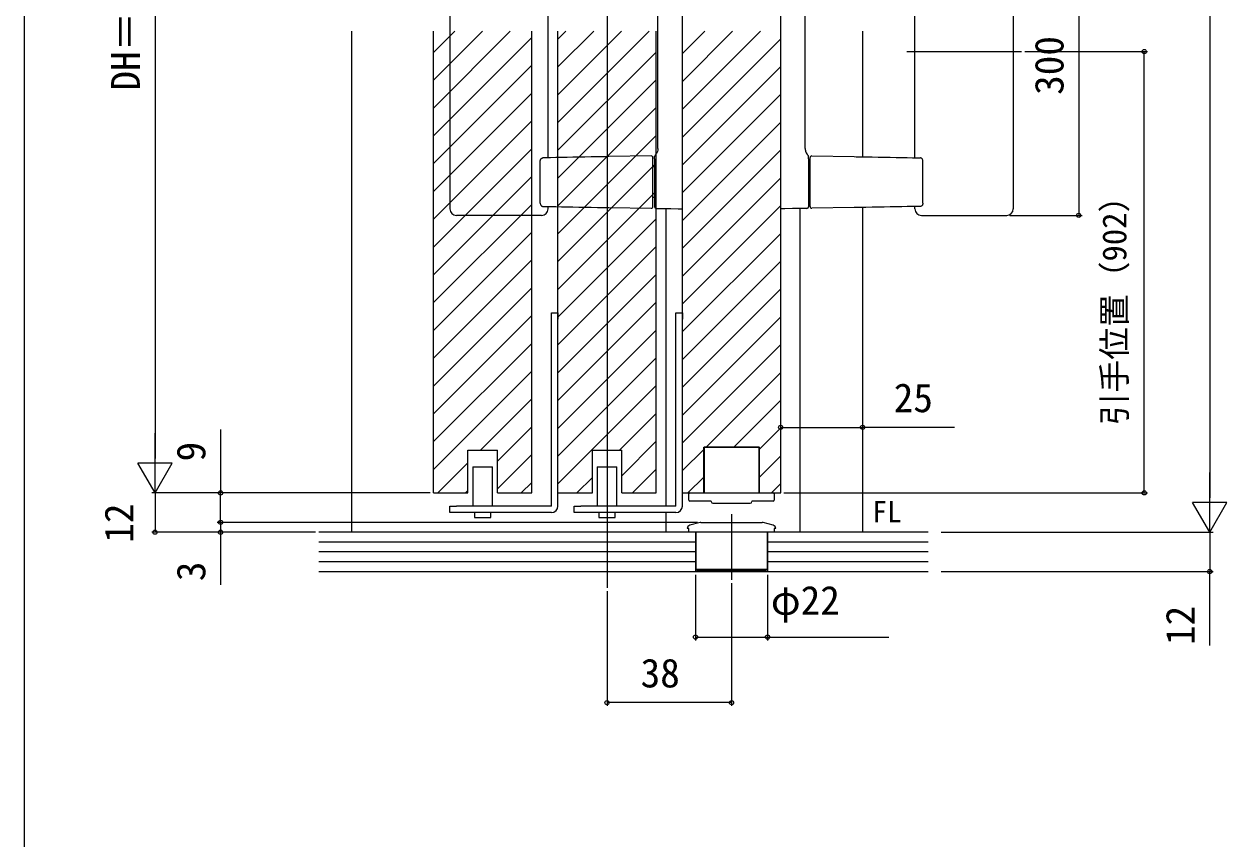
# Model space of a CAD drawing. Units: millimetres, scale not verified. Extents: x -525 to 525, y -783 to 779.
# Drawn here: x -525 to -157.8, y -1.9 to 246.8 of the extents above; entities that cross this region are included whole.
import ezdxf
from ezdxf.enums import TextEntityAlignment as Align

# ---------------------------------------------------------------- set-up
doc = ezdxf.new("R2010")
doc.units = ezdxf.units.MM
doc.header["$LTSCALE"] = 4
for name, color, linetype in [('0-2_USER1', 3, 'Continuous'), ('0-4_YKK_12', 2, 'Continuous'), ('0-5_YKK_13', 4, 'Continuous'), ('0-7_YKK_D', 6, 'Continuous'), ('0-8_YKK_ZWAK', 7, 'Continuous'), ('0-9_YSS_K', 3, 'Continuous')]:
    doc.layers.add(name, color=color, linetype=linetype)
doc.styles.add('ＭＳ ゴシック', font='')
doc.styles.get('ＭＳ ゴシック').set_extended_font_data('MS Gothic')

msp = doc.modelspace()

# ---------------------------------------------------------------- linework, layer by layer
at = {"layer": '0-4_YKK_12'}
for p, q in [((-347, 553.121), (-347, 74.7)), ((-425, 244.625), (-425, 91.7)), ((-425, 244.625), (-425, 91.7)), ((-400, 103.703), (-400, 244.625)), ((-400, 238.14), (-393.515, 244.625)), ((-400, 229.654), (-385.029, 244.625)), ((-400, 221.169), (-376.544, 244.625)), ((-400, 212.684), (-370, 242.684)), ((-370, 103.703), (-370, 244.625)), ((-362, 103.703), (-362, 244.625)), ((-362, 242.198), (-359.574, 244.625)), ((-362, 233.713), (-351.088, 244.625)), ((-362, 225.228), (-342.603, 244.625)), ((-362, 216.743), (-334.118, 244.625)), ((-332, 103.703), (-332, 244.625)), ((-324, 103.703), (-324, 244.625)), ((-324, 237.772), (-317.147, 244.625)), ((-324, 229.287), (-308.662, 244.625)), ((-324, 220.802), (-300.177, 244.625)), ((-294, 103.703), (-294, 244.625)), ((-269, 244.625), (-269, 206.278)), ((-269, 244.625), (-269, 206.278)), ((-324, 212.316), (-294, 242.316)), ((-362, 208.257), (-332, 238.257)), ((-255.5, 238.407), (-220.5, 238.407)), ((-400, 204.198), (-370, 234.198)), ((-324, 203.831), (-294, 233.831)), ((-362, 199.772), (-332, 229.772)), ((-400, 195.713), (-370, 225.713)), ((-324, 195.346), (-294, 225.346)), ((-362, 191.287), (-332, 221.287)), ((-400, 187.228), (-370, 217.228)), ((-324, 186.86), (-294, 216.86)), ((-362, 182.802), (-332, 212.802)), ((-400, 178.743), (-370, 208.743)), ((-324, 178.375), (-294, 208.375)), ((-362, 174.316), (-332, 204.316)), ((-400, 170.257), (-370, 200.257)), ((-324, 169.89), (-294, 199.89)), ((-362, 165.831), (-332, 195.831)), ((-400, 161.772), (-370, 191.772)), ((-324, 161.405), (-294, 191.405)), ((-362, 157.346), (-332, 187.346)), ((-329, 99.703), (-329, 190.494)), ((-288, 91.7), (-288, 190.512)), ((-288, 91.7), (-288, 188.696)), ((-269, 190.836), (-269, 91.7)), ((-269, 189.02), (-269, 91.7)), ((-400, 153.287), (-370, 183.287)), ((-324, 152.919), (-294, 182.919)), ((-362, 148.86), (-332, 178.86)), ((-400, 144.802), (-370, 174.802)), ((-324, 144.434), (-294, 174.434)), ((-362, 140.375), (-332, 170.375)), ((-400, 136.316), (-370, 166.316)), ((-324, 135.949), (-294, 165.949)), ((-362, 131.89), (-332, 161.89)), ((-400, 127.831), (-370, 157.831)), ((-324, 127.463), (-294, 157.463)), ((-362, 123.405), (-332, 153.405)), ((-400, 119.346), (-370, 149.346)), ((-324, 118.978), (-294, 148.978)), ((-362, 114.919), (-332, 144.919)), ((-400, 110.86), (-370, 140.86)), ((-316.79, 117.703), (-294, 140.493)), ((-362, 106.434), (-332, 136.434)), ((-385.672, 116.703), (-370, 132.375)), ((-308.304, 117.703), (-294, 132.008)), ((-343.245, 116.703), (-332, 127.949)), ((-380.5, 113.39), (-370, 123.89)), ((-300.5, 117.022), (-294, 123.522)), ((-342.5, 108.963), (-332, 119.463)), ((-317.5, 103.703), (-317.5, 117.703)), ((-317.5, 117.703), (-300.5, 117.703)), ((-300.5, 103.703), (-300.5, 117.703)), ((-389.5, 103.703), (-389.5, 116.703)), ((-389.5, 116.703), (-380.5, 116.703)), ((-380.5, 103.703), (-380.5, 116.703)), ((-380.5, 104.905), (-370, 115.405)), ((-351.5, 103.703), (-351.5, 116.703)), ((-351.5, 116.703), (-342.5, 116.703)), ((-342.5, 103.703), (-342.5, 116.703)), ((-324, 110.493), (-317.5, 116.993)), ((-300.5, 108.537), (-294, 115.037)), ((-398.672, 103.703), (-389.5, 112.875)), ((-339.275, 103.703), (-332, 110.978)), ((-373.216, 103.703), (-370, 106.919)), ((-356.245, 103.703), (-351.5, 108.449)), ((-322.304, 103.703), (-317.5, 108.508)), ((-296.849, 103.703), (-294, 106.552)), ((-400, 103.703), (-389.5, 103.703)), ((-390.187, 103.703), (-389.5, 104.39)), ((-380.5, 103.703), (-370, 103.703)), ((-362, 103.703), (-351.5, 103.703)), ((-342.5, 103.703), (-332, 103.703)), ((-324, 103.703), (-294, 103.703)), ((-329, 91.7), (-329, 97.703))]:
    msp.add_line(p, q, dxfattribs=at)
at = {"layer": '0-5_YKK_13'}
for p, q in [((-395, 286.407), (-395, 190.407)), ((-324, 191.407), (-324, 285.408)), ((-294, 191.407), (-294, 285.408)), ((-223, 286.407), (-223, 190.407)), ((-365, 205.999), (-365, 270.816)), ((-253, 205.999), (-253, 270.816)), ((-331.5, 208.807), (-331.5, 268.007)), ((-286.5, 208.807), (-286.5, 268.007)), ((-364.806, 206.002), (-366.574, 205.97)), ((-333.509, 206.548), (-346.427, 206.323)), ((-333, 191.066), (-333, 206.048)), ((-285, 191.066), (-285, 206.048)), ((-284.491, 206.548), (-271.573, 206.323)), ((-253.194, 206.002), (-251.426, 205.97)), ((-367.406, 192.151), (-367.406, 204.964)), ((-332.5, 203.257), (-333, 203.257)), ((-332.5, 205.632), (-332.5, 191.542)), ((-285.5, 205.632), (-285.5, 191.542)), ((-285.5, 203.257), (-285, 203.257)), ((-250.594, 192.151), (-250.594, 204.964)), ((-366.574, 191.144), (-364.806, 191.112)), ((-365, 190.407), (-365, 191.116)), ((-332.5, 193.857), (-333, 193.857)), ((-285.5, 193.857), (-285, 193.857)), ((-251.426, 191.144), (-253.194, 191.112)), ((-253, 190.407), (-253, 191.116)), ((-390.028, 188.407), (-393, 188.407)), ((-388.485, 188.407), (-390.028, 188.407)), ((-371.515, 188.407), (-388.485, 188.407)), ((-369.972, 188.407), (-371.515, 188.407)), ((-367, 188.407), (-369.972, 188.407)), ((-346.427, 190.791), (-333.509, 190.566)), ((-271.573, 190.791), (-284.491, 190.566)), ((-251, 188.407), (-248.028, 188.407)), ((-248.028, 188.407), (-246.485, 188.407)), ((-246.485, 188.407), (-229.515, 188.407)), ((-229.515, 188.407), (-227.972, 188.407)), ((-227.972, 188.407), (-225, 188.407)), ((-364, 158.703), (-362, 158.703)), ((-364, 156.703), (-364, 158.703)), ((-362, 158.703), (-362, 156.703)), ((-326, 158.703), (-324, 158.703)), ((-326, 156.703), (-326, 158.703)), ((-324, 158.703), (-324, 156.703)), ((-364, 99.703), (-364, 156.703)), ((-362, 99.703), (-362, 156.703)), ((-326, 99.703), (-326, 156.703)), ((-324, 99.703), (-324, 156.703)), ((-300.6, 117.703), (-317.4, 117.703)), ((-317.4, 117.703), (-317.4, 103.703)), ((-300.6, 103.703), (-300.6, 117.703)), ((-388, 111.703), (-388, 99.703)), ((-388, 111.703), (-382, 111.703)), ((-382, 99.703), (-382, 111.703)), ((-350, 111.703), (-350, 99.703)), ((-350, 111.703), (-344, 111.703)), ((-344, 99.703), (-344, 111.703)), ((-322, 103.039), (-322, 103.403)), ((-322, 103.003), (-322, 103.039)), ((-322, 102.408), (-322, 103.003)), ((-321.7, 103.703), (-321, 103.703)), ((-321, 103.703), (-317.4, 103.703)), ((-296, 103.403), (-296, 103.039)), ((-395, 97.703), (-395, 99.703)), ((-395, 99.703), (-393, 99.703)), ((-364, 99.703), (-393, 99.703)), ((-357, 97.703), (-357, 99.703)), ((-357, 99.703), (-355, 99.703)), ((-326, 99.703), (-355, 99.703)), ((-322, 101.503), (-322, 102.408)), ((-320.459, 101.203), (-321.7, 101.203)), ((-315.2, 101.203), (-320.459, 101.203)), ((-315.2, 101.07), (-315.2, 101.203)), ((-314.7, 100.57), (-303.3, 100.57)), ((-297.541, 101.203), (-302.8, 101.203)), ((-296.3, 101.203), (-297.541, 101.203)), ((-296, 102.408), (-296, 101.503)), ((-393, 97.703), (-395, 97.703)), ((-364, 97.703), (-393, 97.703)), ((-387.5, 97.703), (-387.5, 96.203)), ((-387.5, 96.203), (-385, 96.203)), ((-385, 96.203), (-382.5, 96.203)), ((-382.5, 96.203), (-382.5, 97.703)), ((-355, 97.703), (-357, 97.703)), ((-326, 97.703), (-355, 97.703)), ((-349.5, 97.703), (-349.5, 96.203)), ((-349.5, 96.203), (-347, 96.203)), ((-347, 96.203), (-344.5, 96.203)), ((-344.5, 96.203), (-344.5, 97.703)), ((-309, 97.2), (-309, 77.2)), ((-322.5, 92.861), (-322.5, 92.8)), ((-322.038, 92.8), (-322.5, 92.8)), ((-318.627, 94.666), (-321.759, 93.827)), ((-318.368, 94.7), (-299.632, 94.7)), ((-296.241, 93.827), (-299.373, 94.666)), ((-295.5, 92.8), (-295.5, 92.861)), ((-297.15, 91.7), (-320.85, 91.7)), ((-319.9, 91.7), (-319.9, 80.4)), ((-298.1, 91.7), (-298.1, 80.4)), ((-319.9, 80.4), (-319.4, 79.9)), ((-319.9, 80.4), (-298.1, 80.4)), ((-298.6, 79.9), (-319.4, 79.9)), ((-298.6, 79.9), (-298.1, 80.4))]:
    msp.add_line(p, q, dxfattribs=at)
for points in [[(-367.406, 204.963), (-367.4, 205.12), (-367.368, 205.271), (-367.32, 205.414), (-367.254, 205.545), (-367.172, 205.663), (-367.076, 205.764), (-366.966, 205.849), (-366.844, 205.913), (-366.712, 205.956), (-366.574, 205.97)], [(-364.279, 206.011), (-364.435, 206.008), (-364.613, 206.005), (-364.806, 206.002)], [(-349.973, 206.261), (-351.894, 206.227), (-353.78, 206.194), (-355.629, 206.162), (-357.441, 206.13), (-359.213, 206.1), (-360.944, 206.069), (-362.633, 206.04), (-364.279, 206.011)], [(-346.427, 206.323), (-347.049, 206.312), (-347.665, 206.301), (-348.27, 206.291), (-348.859, 206.28), (-349.429, 206.27), (-349.973, 206.261)], [(-332.5, 205.632), (-332.5, 205.784), (-332.5, 205.916), (-332.5, 206.016), (-332.5, 206.128), (-332.5, 206.346)], [(-331.5, 208.806), (-331.503, 208.573), (-331.532, 208.342), (-331.64, 207.891), (-331.717, 207.675), (-331.809, 207.471), (-331.908, 207.287), (-332, 207.138), (-332.124, 206.966), (-332.194, 206.879), (-332.242, 206.824), (-332.279, 206.783), (-332.308, 206.753), (-332.33, 206.732)], [(-286.5, 208.806), (-286.493, 208.52), (-286.448, 208.237), (-286.38, 207.96), (-286.29, 207.693), (-286.178, 207.443), (-286.057, 207.227), (-285.954, 207.07), (-285.882, 206.973), (-285.832, 206.91), (-285.795, 206.865), (-285.74, 206.803), (-285.699, 206.759), (-285.67, 206.732)], [(-285.5, 205.632), (-285.5, 205.784), (-285.5, 205.916), (-285.5, 206.016), (-285.5, 206.128), (-285.5, 206.346)], [(-271.573, 206.323), (-270.951, 206.312), (-270.335, 206.301), (-269.73, 206.291), (-269.141, 206.28), (-268.571, 206.27), (-268.027, 206.261)], [(-268.027, 206.261), (-266.106, 206.227), (-264.22, 206.194), (-262.371, 206.162), (-260.559, 206.13), (-258.787, 206.1), (-257.056, 206.069), (-255.367, 206.04), (-253.721, 206.011)], [(-253.721, 206.011), (-253.565, 206.008), (-253.387, 206.005), (-253.194, 206.002)], [(-250.594, 204.963), (-250.6, 205.12), (-250.632, 205.271), (-250.68, 205.414), (-250.746, 205.545), (-250.828, 205.663), (-250.924, 205.764), (-251.034, 205.849), (-251.156, 205.913), (-251.288, 205.956), (-251.426, 205.97)], [(-367.406, 192.151), (-367.4, 191.994), (-367.368, 191.843), (-367.32, 191.7), (-367.254, 191.569), (-367.172, 191.451), (-367.076, 191.35), (-366.966, 191.265), (-366.844, 191.201), (-366.712, 191.158), (-366.574, 191.144)], [(-364.806, 191.112), (-364.613, 191.109), (-364.435, 191.106), (-364.279, 191.103)], [(-364.279, 191.103), (-362.633, 191.074), (-360.944, 191.045), (-359.213, 191.015), (-357.441, 190.984), (-355.629, 190.952), (-353.78, 190.92), (-351.894, 190.887), (-349.973, 190.853)], [(-332.5, 191.542), (-332.5, 191.375), (-332.5, 191.233), (-332.5, 191.129), (-332.5, 191.067), (-332.5, 191.047)], [(-325.272, 190.429), (-324, 190.407), (-324, 191.407)], [(-292.728, 190.429), (-294, 190.407), (-294, 191.407)], [(-285.5, 191.542), (-285.5, 191.375), (-285.5, 191.233), (-285.5, 191.129), (-285.5, 191.067), (-285.5, 191.047)], [(-253.721, 191.103), (-255.367, 191.074), (-257.056, 191.045), (-258.787, 191.015), (-260.559, 190.984), (-262.371, 190.952), (-264.22, 190.92), (-266.106, 190.887), (-268.027, 190.853)], [(-253.194, 191.112), (-253.387, 191.109), (-253.565, 191.106), (-253.721, 191.103)], [(-250.594, 192.151), (-250.6, 191.994), (-250.632, 191.843), (-250.68, 191.7), (-250.746, 191.569), (-250.828, 191.451), (-250.924, 191.35), (-251.034, 191.265), (-251.156, 191.201), (-251.288, 191.158), (-251.426, 191.144)], [(-349.973, 190.853), (-349.429, 190.844), (-348.859, 190.834), (-348.27, 190.824), (-347.665, 190.813), (-347.049, 190.802), (-346.427, 190.791)], [(-332.009, 190.547), (-332, 190.547), (-329.82, 190.509), (-327.573, 190.469), (-325.272, 190.429)], [(-285.991, 190.547), (-288.18, 190.509), (-290.427, 190.469), (-292.728, 190.429)], [(-268.027, 190.853), (-268.571, 190.844), (-269.141, 190.834), (-269.73, 190.824), (-270.335, 190.813), (-270.951, 190.802), (-271.573, 190.791)], [(-300.6, 103.703), (-297, 103.703), (-296.3, 103.703)], [(-296, 103.039), (-296, 103.003), (-296, 102.408)], [(-295.5, 92.8), (-295.962, 92.8), (-295.962, 91.7), (-322.038, 91.7), (-322.038, 92.8)]]:
    msp.add_lwpolyline(points, dxfattribs=at)
for centre, radius, start, end in [((-333.5, 206.048), 0.5, 0, 91), ((-331.951, 206.334), 0.549, 133.64052, 178.77686), ((-286.049, 206.334), 0.549, 1.22314, 46.35948), ((-284.5, 206.048), 0.5, 89, 180), ((-333.5, 191.066), 0.5, 269, 0), ((-332, 191.047), 0.5, 180, 269), ((-286, 191.047), 0.5, 271, 0), ((-284.5, 191.066), 0.5, 180, 271), ((-393, 190.407), 2, 180, 270), ((-367, 190.407), 2, 270, 0), ((-251, 190.407), 2, 180, 270), ((-225, 190.407), 2, 270, 0), ((-321.7, 103.403), 0.3, 90, 180), ((-296.3, 103.403), 0.3, 0, 90), ((-364, 99.703), 2, 270, 0), ((-326, 99.703), 2, 270, 0), ((-321.7, 101.503), 0.3, 180, 270), ((-314.7, 101.07), 0.5, 180, 270), ((-303.3, 101.07), 0.5, 270, 0), ((-296.3, 101.503), 0.3, 270, 0), ((-321.5, 92.861), 1, 105, 180), ((-318.368, 93.7), 1, 90, 105), ((-299.632, 93.7), 1, 75, 90), ((-296.5, 92.861), 1, 0, 75)]:
    msp.add_arc(centre, radius, start, end, dxfattribs=at)
at = {"layer": '0-7_YKK_D'}
for p, q in [((-163, 481.2), (-163, 102.2)), ((-485, 422.7), (-485, 114.203)), ((-203, 288.407), (-203, 188.407)), ((-219.5, 238.407), (-182, 238.407)), ((-183, 103.703), (-183, 238.407)), ((-224, 188.407), (-202, 188.407)), ((-485, 103.703), (-485, 121.89)), ((-465, 123.086), (-465, 103.703)), ((-294, 123.703), (-269, 123.703)), ((-240.916, 123.703), (-269, 123.703)), ((-485, 103.703), (-490.25, 112.796)), ((-479.75, 112.796), (-490.25, 112.796)), ((-485, 103.703), (-479.75, 112.796)), ((-163, 91.7), (-163, 109.887)), ((-401, 103.703), (-486, 103.703)), ((-402, 103.703), (-486, 103.703)), ((-485, 103.703), (-485, 91.7)), ((-401, 103.703), (-466, 103.703)), ((-465, 94.7), (-465, 103.703)), ((-293, 103.703), (-182, 103.703)), ((-163, 91.7), (-168.25, 100.793)), ((-157.75, 100.793), (-168.25, 100.793)), ((-163, 91.7), (-157.75, 100.793)), ((-465, 94.7), (-465, 97.25)), ((-319.368, 94.7), (-466, 94.7)), ((-319.368, 94.7), (-466, 94.7)), ((-465, 94.7), (-465, 91.7)), ((-436, 91.7), (-486, 91.7)), ((-436, 91.7), (-466, 91.7)), ((-465, 91.7), (-465, 75.645)), ((-245, 91.7), (-162, 91.7)), ((-245, 91.7), (-162, 91.7)), ((-163, 91.7), (-163, 79.7)), ((-320, 78.7), (-320, 58.7)), ((-298, 78.7), (-298, 58.7)), ((-245, 79.7), (-162, 79.7)), ((-163, 57.114), (-163, 79.7)), ((-347, 73.7), (-347, 38.7)), ((-309, 76.2), (-309, 38.7)), ((-309, 39.7), (-347, 39.7))]:
    msp.add_line(p, q, dxfattribs=at)
msp.add_lwpolyline([(-320, 59.7), (-298, 59.7), (-260.973, 59.7)], dxfattribs=at)
for centre in [(-183, 238.407), (-203, 188.407), (-294, 123.703), (-269, 123.703), (-465, 103.703), (-183, 103.703), (-485, 91.7), (-465, 94.7), (-465, 94.7), (-465, 91.7), (-163, 79.7), (-320, 59.7), (-298, 59.7), (-347, 39.7), (-309, 39.7)]:
    msp.add_circle(centre, 0.637, dxfattribs=at)
at = {"layer": '0-8_YKK_ZWAK'}
msp.add_line((-525, 746.7), (-525, -783.3), dxfattribs=at)
at = {"layer": '0-9_YSS_K'}
for p, q in [((-320, 91.7), (-435, 91.7)), ((-320, 88.7), (-435, 88.7)), ((-320, 91.7), (-320, 79.7)), ((-249, 91.7), (-298, 91.7)), ((-298, 91.7), (-298, 79.7)), ((-249, 88.7), (-298, 88.7)), ((-320, 85.7), (-435, 85.7)), ((-249, 85.7), (-298, 85.7)), ((-320, 82.7), (-435, 82.7)), ((-249, 82.7), (-298, 82.7)), ((-435, 79.7), (-249, 79.7))]:
    msp.add_line(p, q, dxfattribs=at)

# ---------------------------------------------------------------- texts
at = {"layer": '0-2_USER1', "style": 'ＭＳ ゴシック'}
msp.add_text('FL', height=6.598, dxfattribs=at).set_placement((-266.023, 92.7), align=Align.BOTTOM_LEFT)
at = {"layer": '0-7_YKK_D', "style": 'ＭＳ ゴシック'}
for s, height, p in [('DH＝H－71', 8.798, (-487, 226.486)), ('300', 8.798, (-205, 225.18)), ('引手位置（902）', 7.331, (-186.25, 124.322)), ('9', 8.798, (-467, 113.313)), ('12', 8.798, (-489, 88.497)), ('3', 8.798, (-467, 76.759)), ('12', 8.798, (-165, 57.273))]:
    msp.add_text(s, height=height, rotation=90, dxfattribs=at).set_placement(p, align=Align.BOTTOM_LEFT)
for s, p in [('25', (-259.484, 125.703)), ('φ22', (-296.995, 63.882)), ('38', (-336.761, 41.7))]:
    msp.add_text(s, height=8.798, dxfattribs=at).set_placement(p, align=Align.BOTTOM_LEFT)

doc.saveas('drawing.dxf')
